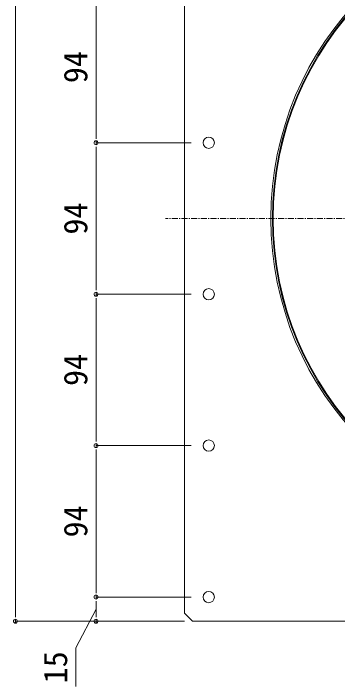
# Model space of a CAD drawing. Units: millimetres, scale not verified. Extents: x -1380 to 1380, y -955 to 955.
# Drawn here: x -806.5 to -605.3, y -65.7 to 352.2 of the extents above; entities that cross this region are included whole.
import ezdxf
from ezdxf.enums import TextEntityAlignment as Align

# ---------------------------------------------------------------- set-up
doc = ezdxf.new("R2010")
doc.units = ezdxf.units.MM
doc.header["$LTSCALE"] = 3
doc.linetypes.add('USER1', pattern=[2, 1.25, -0.25, 0.25, -0.25])
for name, color, linetype, lineweight in [('0-0_0', 7, 'Continuous', 15), ('0-2_L-2', 7, 'Continuous', 18), ('0-3_L-1', 7, 'Continuous', 18), ('0-4_L-5', 2, 'USER1', 18), ('0-8_SUNPO', 7, 'Continuous', 18)]:
    doc.layers.add(name, color=color, linetype=linetype, lineweight=lineweight)
doc.styles.add('ＭＳ ゴシック', font='')
doc.styles.get('ＭＳ ゴシック').set_extended_font_data('MS Gothic')

# ---------------------------------------------------------------- blocks, each defined once
blk = doc.blocks.new('_DOT')
at = {"layer": '0-0_0'}
for p, q in [((-0.5, 0), (-1, 0)), ((0.25, 0), (-0.25, 0))]:
    blk.add_line(p, q, dxfattribs=at)
blk.add_circle((0, 0), 0.25, dxfattribs=at)

msp = doc.modelspace()

# ---------------------------------------------------------------- linework, layer by layer
at = {"layer": '0-2_L-2'}
for radius in [195.5, 195]:
    msp.add_circle((-450.23, 224.897), radius, dxfattribs=at)
at = {"layer": '0-3_L-1'}
msp.add_line((-695.23, -25.103), (-205.23, -25.103), dxfattribs=at)
msp.add_lwpolyline([(-700.23, 469.897), (-700.23, -20.103), (-695.23, -25.103)], dxfattribs=at)
for centre, radius in [((-450.23, 224.897), 196.5), ((-685.23, 271.897), 3.5), ((-685.23, 177.897), 3.5), ((-685.23, 83.897), 3.5), ((-685.23, -10.103), 3.5)]:
    msp.add_circle(centre, radius, dxfattribs=at)
at = {"layer": '0-4_L-5'}
msp.add_line((-188.405, 224.897), (-712.055, 224.897), dxfattribs=at)
at = {"layer": '0-8_SUNPO'}
for p, q in [((-805.211, -20.103), (-805.211, 469.897)), ((-755.211, 360.897), (-755.211, 276.897)), ((-696.23, 271.897), (-755.211, 271.897)), ((-696.23, 271.897), (-755.211, 271.897)), ((-755.211, 266.897), (-755.211, 182.897)), ((-696.23, 177.897), (-755.211, 177.897)), ((-696.23, 177.897), (-755.211, 177.897)), ((-755.211, 172.897), (-755.211, 88.897)), ((-696.23, 83.897), (-755.211, 83.897)), ((-696.23, 83.897), (-755.211, 83.897)), ((-755.211, 78.897), (-755.211, -5.103)), ((-696.23, -10.103), (-755.211, -10.103)), ((-696.23, -10.103), (-755.211, -10.103)), ((-755.211, -15.103), (-755.211, -20.103)), ((-700.23, -25.103), (-805.211, -25.103)), ((-700.23, -25.103), (-755.211, -25.103))]:
    msp.add_line(p, q, dxfattribs=at)
msp.add_lwpolyline([(-755.211, -17.603), (-767.711, -41.729), (-767.711, -65.658)], dxfattribs=at)

# ---------------------------------------------------------------- block references
at = {"layer": '0-8_SUNPO', "xscale": 5, "yscale": 5}
for p, rotation in [((-755.211, 271.897), 270), ((-755.211, 271.897), 90), ((-755.211, 177.897), 270), ((-755.211, 177.897), 90), ((-755.211, 83.897), 270), ((-755.211, 83.897), 90), ((-755.211, -10.103), 270), ((-755.211, -10.103), 90), ((-805.211, -25.103), 270), ((-755.211, -25.103), 270)]:
    msp.add_blockref('_DOT', p, dxfattribs=dict(at, rotation=rotation))

# ---------------------------------------------------------------- texts
at = {"layer": '0-8_SUNPO', "style": 'ＭＳ ゴシック'}
for s, p in [('94', (-756.211, 308.897)), ('94', (-756.211, 214.897)), ('94', (-756.211, 120.897)), ('94', (-756.211, 26.897)), ('15', (-768.711, -63.693))]:
    msp.add_text(s, height=14.66, rotation=90, dxfattribs=at).set_placement(p, align=Align.BOTTOM_LEFT)

doc.saveas('drawing.dxf')
